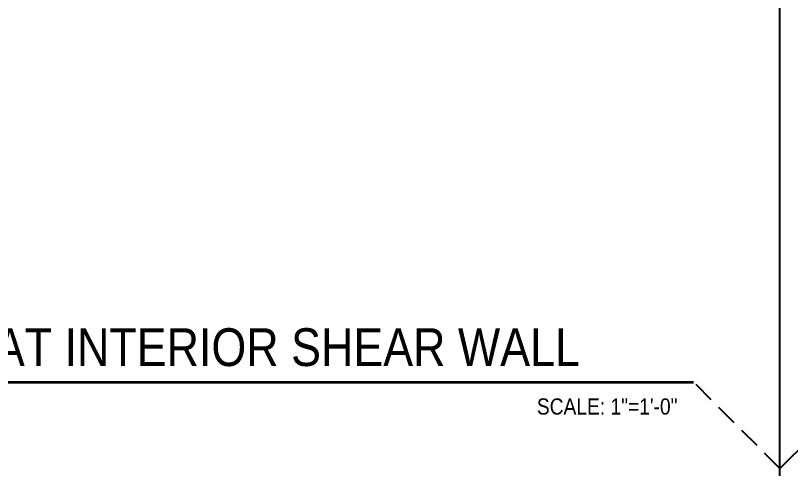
# Model space of a CAD drawing. Header units: inches. Extents: x -2661 to 42767, y -1222 to 9099.
# Drawn here: x 724.2 to 778.1, y 2471.5 to 2503 of the extents above; entities that cross this region are included whole.
import ezdxf
from ezdxf.enums import TextEntityAlignment as Align

# ---------------------------------------------------------------- set-up
doc = ezdxf.new("R2010")
doc.units = ezdxf.units.IN
doc.header["$LTSCALE"] = 12
doc.header["$MEASUREMENT"] = 0
doc.linetypes.add('HIDDEN2', pattern=[0.1875, 0.125, -0.0625])
doc.layers.get('0').update_dxf_attribs({"linetype": 'CONTINUOUS'})
doc.layers.add('S-ANNO-GRID-NONPLOT', color=251, linetype='CONTINUOUS', plot=False)
doc.layers.add('S-ANNO-NOTE', color=4, linetype='CONTINUOUS')
doc.styles.add('Arial', font='arial.ttf', dxfattribs={"width": 0.85})

# ---------------------------------------------------------------- blocks, each defined once
blk = doc.blocks.new('Se_24x36_STARTERS_GRID')
for p, q in [((-93.209, -92), (-93.209, 276)), ((-93.209, 184), (-87.209, 190))]:
    blk.add_line(p, q)
at = {"linetype": 'HIDDEN2'}
blk.add_line((-93.209, 184), (-99.209, 190), dxfattribs=at)
blk = doc.blocks.new('*U654')
at = {"const_width": 0.188}
blk.add_lwpolyline([(4.5, 0), (81.209, 0)], dxfattribs=at)
at = {"style": 'Arial', "width": 0.85}
for tag, p in [('DWG_TITLE_1', (7.5, 6.188)), ('DWG_TITLE_2', (7.5, 2.438))]:
    blk.add_attdef(tag, text='', height=2.625, dxfattribs=at).set_placement(p, align=Align.MIDDLE_LEFT)
blk.add_attdef('#', text='', height=3, dxfattribs=at).set_placement((0, 0), align=Align.MIDDLE_CENTER)
blk.add_attdef('SCALE', text='', height=1.125, dxfattribs=at).set_placement((80.084, -1.125), align=Align.TOP_RIGHT)

msp = doc.modelspace()

# ---------------------------------------------------------------- block references
at = {"layer": 'S-ANNO-GRID-NONPLOT'}
msp.add_blockref('Se_24x36_STARTERS_GRID', (870.57281, 2287.54657), dxfattribs=at)
at = {"layer": 'S-ANNO-NOTE'}
ref = msp.add_blockref('*U654', (690.15462, 2477.54657), dxfattribs=at)
ref.add_attrib('DWG_TITLE_2', 'ROOF FRAMING AT INTERIOR SHEAR WALL', dxfattribs={"layer": '0', "height": 2.625, "style": 'Arial', "width": 0.85}).set_placement((697.65462, 2479.98407), align=Align.MIDDLE_LEFT)
ref.add_attrib('SCALE', 'SCALE: 1"=1\'-0"', dxfattribs={"layer": '0', "height": 1.125, "style": 'Arial', "width": 0.85}).set_placement((770.23872, 2476.42157), align=Align.TOP_RIGHT)

doc.saveas('drawing.dxf')
